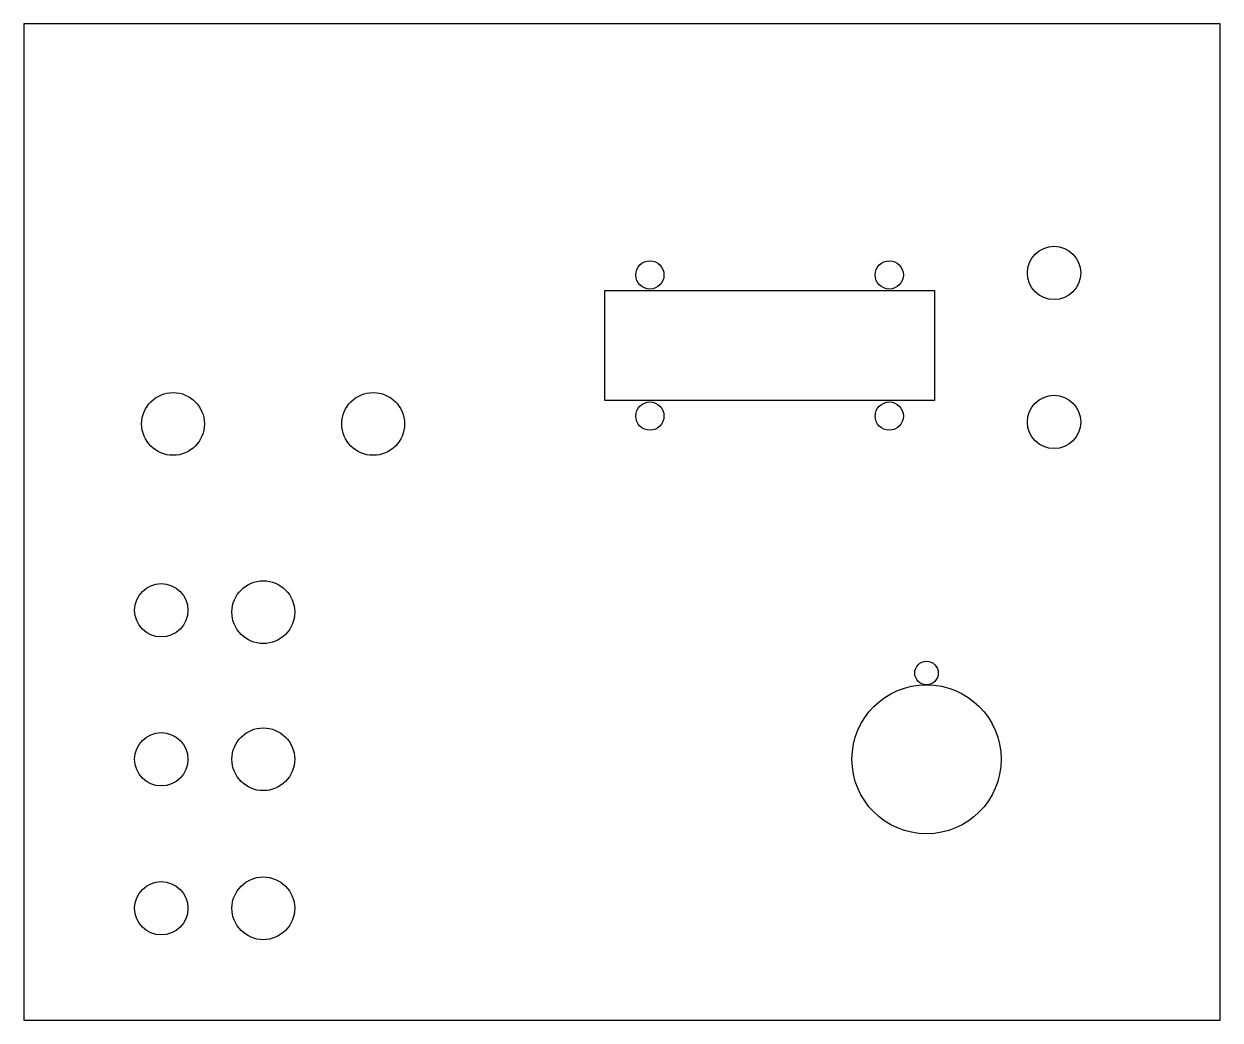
# Model space of a CAD drawing. Extents: x 0 to 152, y 0 to 127.
import ezdxf

# ---------------------------------------------------------------- set-up
doc = ezdxf.new("R2010")
doc.units = 0
doc.layers.get('0').update_dxf_attribs({"linetype": 'continuous'})

# ---------------------------------------------------------------- blocks, each defined once
blk = doc.blocks.new('SKETCH003')
at = {"color": 7}
for centre, radius in [((115, 44.24), 1.5), ((115, 33.25), 9.5)]:
    blk.add_circle(centre, radius, dxfattribs=at)
blk = doc.blocks.new('SKETCH004')
at = {"color": 7}
blk.add_lwpolyline([(74, 93), (116, 93), (116, 79), (74, 79)], close=True, dxfattribs=at)
for centre in [(79.75, 95), (110.25, 95), (79.75, 77), (110.25, 77)]:
    blk.add_circle(centre, 1.8, dxfattribs=at)

msp = doc.modelspace()

# ---------------------------------------------------------------- linework, layer by layer
at = {"color": 7}
msp.add_lwpolyline([(0, 0), (152.4, 0), (152.4, 127), (0, 127)], close=True, dxfattribs=at)
for centre, radius in [((131.25, 95.25), 3.4), ((19, 76), 4), ((44.5, 76), 4), ((131.25, 76.25), 3.4), ((17.5, 52.25), 3.4), ((30.5, 52), 4), ((17.5, 33.25), 3.4), ((30.5, 33.25), 4), ((17.5, 14.25), 3.4), ((30.5, 14.25), 4)]:
    msp.add_circle(centre, radius, dxfattribs=at)

# ---------------------------------------------------------------- block references
for name in ['SKETCH004', 'SKETCH003']:
    msp.add_blockref(name, (0, 0))

doc.saveas('drawing.dxf')
